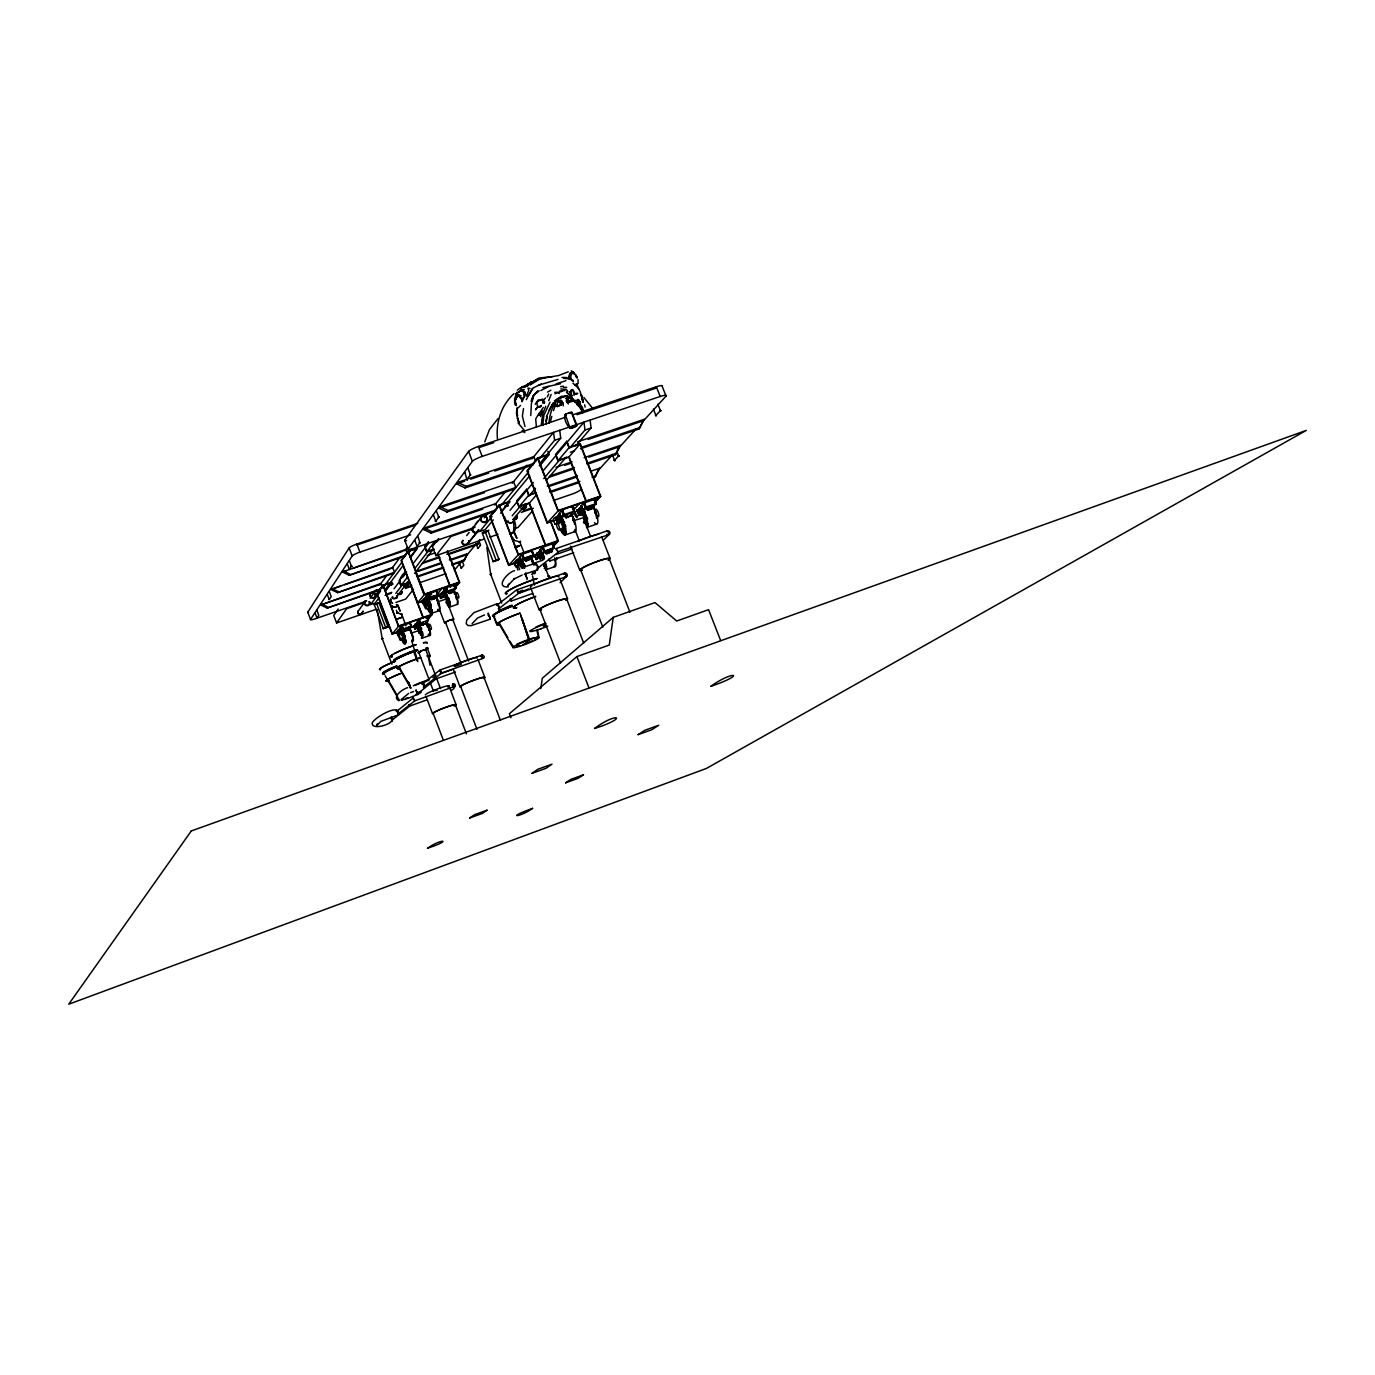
<?xml version="1.0" encoding="UTF-8"?>
<svg xmlns="http://www.w3.org/2000/svg" width="1375" height="1375" viewBox="0 0 1375 1375"><rect width="100%" height="100%" fill="white"/><g stroke="black" fill="none" stroke-linecap="round" stroke-linejoin="round"><path stroke-width="1.5" d="M520.798 398.819L520.145 396.447L517.223 395.639L514.714 401.947L516.433 405.436M542.764 425.528L543.881 415.233L549.983 402.205M542.077 425.047L542.111 420.217M400.795 634.545C401.723 631.933 404.577 641.97 402.084 638.619M516.828 408.942L517.464 416.041L516.828 408.942L516.502 413.789L519.131 423.173L517.309 417.845L518.633 421.73M509.437 533.758L514.061 531.798L513.562 519.991M513.322 519.716C516.691 522.363 516.897 534.772 509.747 533.603M362.966 611.308L361.917 613.697L359.236 614.591L357.775 613.405L358.222 610.775M396.756 604.673L397.203 606.341L393.525 607.114M452.203 685.334L453.183 683.719M521.692 399.798L521.864 401.637L521.709 397.702L522.706 398.475M468.652 540.908C469.339 546.098 459.628 545.548 463.014 540.478M363.172 611.273L360.663 614.556L357.964 613.336L358.359 610.878L365.148 601.545M377.317 723.783L376.716 725.742L380.738 721.411L398.492 714.811L398.08 712.009M438.35 605.172L437.938 602.628M568.339 403.975L567.016 401.036L568.872 397.684L572.636 400.641L567.05 402.445L566.431 400.95L567.789 398.767L566.586 399.73L568.064 398.166L565.795 398.612L568.872 397.684M468.909 540.856C469.614 546.477 459.13 545.806 462.842 540.358M517.034 392.253L515.677 394.35L521.95 389.95L524.648 391.841L524.459 396.98L523.497 391.634L521.125 390.62L518.358 392.202L521.125 390.62M444.606 597.163L446.394 598.795L446.273 601.975M456.311 598.933L455.898 596.372M398.114 713.556C399.472 703.209 374.67 717.389 372.212 722.941C371.181 731.586 398.406 722.855 391.239 717.028M514.577 520.592C514.216 523.136 507.117 524.15 507.873 521.056M517.052 407.773L517.292 415.233M514.92 399.541L516.209 404.817M522.07 401.466L524.03 397.375M453.131 683.994C457.48 682.705 454.042 690.491 450.914 690.302M453.441 685.386L454.317 686.744L453.32 683.719M545.789 424.428L547.216 416.488L545.6 421.3M568.511 377.3L569.989 373.089L572.877 371.817L577.328 377.644M424.273 686.538L441.581 673.062L483.106 658.384C486.613 657.25 481.095 652.936 482.041 656.545M482.694 658.041L481.955 655.17L439.931 670.02L422.262 684.097M530.767 415.542L531.438 403.322L533.191 398.286M576.864 384.244L578.067 383.677L578.067 379.603M570.762 393.989L571.777 395.863L570.333 391.308L573.031 390.397L574.08 395.364M720.637 640.509L708.572 609.675L676.723 621.019L654.981 602.577L613.233 617.358L609.28 645.03L576.898 656.58L509.386 713.711L510.916 717.698M566.998 401.448L568.683 398.131M540.753 688.686L542.283 678.288L613.233 617.358M557.322 406.725L561.602 404.663L555.723 406.381L558.542 401.156L560.983 400.194L559.522 401.07L562.22 401.259L558.542 401.156M548.934 423.397C549.742 412.002 554.933 395.88 566.981 396.412M396.43 604.467C401.534 605.773 391.342 609.555 392.562 605.688M523.514 408.581L522.363 416.109L525.009 426.542M569.989 377.042L571.381 372.694L574.991 374.12M496.822 603.866L473.98 612.614L466.795 620.056L466.159 623.648L468.067 625.539L471.264 625.642L490.377 619.111L488.194 613.078L488.469 615.45M424.583 686.366L422.417 683.753M607.011 531.283L607.681 530.75A2.08 1.977 45.2 0 1 609.864 533.431A2.08 1.977 45.2 0 1 606.65 534.325M570.814 395.038L570.109 391.944L571.777 395.863M544.328 403.442L544.655 402.05L541.75 400.039C534.961 398.544 536.078 410.661 541.406 405.35M574.303 392.941L573.873 391.067M570.161 377.884L571.261 373.398L570.041 373.794L573.392 373.398M542.73 403.133L542.712 400.727M553.506 410.661L555.569 404.525M550.395 421.781L551.788 416.35M429.103 679.645L418.756 652.403L419.564 651.767M424.497 649.859L425.425 650.048M426.748 647.728A18.425 2.114 -20.8 0 1 426.577 649.516L425.614 650.169M480.906 656.442L481.92 655.188M514.473 399.197L516.897 392.494M508.63 584.066L507.908 585.681L514.628 578.445L513.992 579.03L522.173 575.025M407.602 687.672C402.72 689.098 391.48 696.85 398.853 700.734M548.711 400.606L551.152 394.488M446.119 622.583L444.503 622.755L448.817 620.572M461.244 663.919L445.483 622.239M546.373 416.625L553.145 402.806M446.841 601.184L453.716 619.197L451.911 620.245M540.547 416.505L542.489 410.936L539.069 415.439L539.636 412.93L543.28 407.464M515.608 398.664L514.92 400.537L517.722 396.103M484.773 441.891L489.466 429.567L497.956 418.688M420.131 633.566L418.137 627.859L417.948 629.148M531.059 401.311L533.019 396.137L537.591 391.188L533.019 396.137M428.88 630.506L428.312 627.103M511.156 601.013L510.28 598.778M545.755 406.244L542.798 413.772L541.286 424.686M570.006 392.459L571.777 389.864M571.089 428.158C567.961 429.086 562.066 415.714 565.83 414.236M571.381 412.689L569.731 412.62M570.436 412.448L571.863 412.345L571.089 412.964M549.003 560.295L549.863 560.862L549.123 558.903M569.663 428.278L574.131 425.872M570.195 428.227L571.587 426.989M576.486 425.786L571.467 412.5M571.863 412.345L576.967 425.442L576.194 426.061M526.281 399.661L532.314 388.352M515.659 396.55L517.172 393.095M580.456 448.8L639.031 428.966L644.067 419.358L577.466 441.873M639.031 428.966L644.067 419.358M599.466 468.273L594.808 477.228L599.466 468.273L591.439 471.006M587.245 464.269L615.467 454.661L620.314 445.414L584.134 457.703M615.467 454.661L620.314 445.414M449.831 554.039L477.503 544.517L479.686 539.722M477.503 544.517L479.892 540.203M451.808 565.091L463.822 560.966L467.534 553.644L449.316 559.917M463.822 560.966L467.534 553.644M547.319 396.98L548.694 393.989M528.413 395.708L533.431 387.784L541.269 384.02M374.361 604.742L383.247 628.478L388.266 626.536L383.058 628.598L386.77 627.498L387.991 626.777L379.053 602.886L374.017 604.725L379.259 602.748L376.423 604.261M514.267 520.936C513.391 522.861 507.822 523.875 508.08 521.159M379.053 602.886L376.114 604.33M583.103 517.808L573.478 520.678M552.423 404.267L549.003 410.059M383.35 628.53L388.059 626.673M392.408 597.094C391.566 600.188 399.936 597.627 396.447 595.959M532.211 398.63L534.909 393.8M554.538 403.408L553.592 405.092L554.125 403.253M551.684 406.639L557.236 399.111L566.466 395.845L571.553 397.684L575.111 401.741M539.069 413.256L535.7 418.997L536.422 427.23M561.894 402.823L559.436 401.655L561.017 402.806L559.436 405.436L561.017 402.806L562.925 402.927L563.234 405.952M487.97 530.802L498.902 559.281L492.886 561.602L499.159 559.109L495.619 560.983L493.144 561.447L482.212 532.95C498.695 526.831 479.102 533.311 483.175 533.002M396.602 709.775L396.516 711.477M472.089 623.683L477.555 618.028L484.533 614.917M365.802 601.339L315.769 618.613A6.548 0.894 -20.5 0 1 310.509 619.472L307.777 612.184L349.13 547.92A7.236 1.117 -20.7 0 1 356.864 544.07L417.777 523.342M310.509 619.472L352.172 555.964A7.236 1.1 -20.7 0 1 359.906 552.131L410.678 534.806M379.947 589.875L327.198 608.059L320.702 604.983L380.944 583.464L382.731 588.156M330.877 589.462L392.631 567.463L394.47 572.275L337.562 592.642L330.877 589.462L340.725 586.094M404.886 556.17L349.233 575.248L342.375 571.983L405.814 549.416L407.069 552.716M536.938 407.688L535.528 409.836L537.797 406.553M535.219 404.353L538.106 399.97M493.144 561.447L498.902 559.281M414.116 701.078L455.022 686.245M327.198 608.059L380.772 588.844M349.233 575.248L405.711 555.053M483.141 658.35L481.508 658.023M390.655 599.087L390.62 601.769L392.545 603.264M338.181 609.005L333.747 615.45L336.583 622.978L376.114 609.297M336.583 622.978L346.655 608.695L364.856 602.405M390.775 599.208L390.723 601.7L392.511 603.092M521.314 560.725L523.514 558.353L533.723 554.916L532.159 550.825L522.105 554.263L519.595 556.72L521.314 560.725L531.334 557.098L533.397 562.444M565.005 576.812A1.959 1.873 45.2 0 0 567.205 575.059A1.959 1.873 45.2 0 0 565.073 573.031L564.472 573.856M517.584 592.745L518.564 593.33L565.933 576.795L565.709 574.698L564.592 573.134L516.656 589.858L496.822 605.327M474.667 527.45L414.098 548.178A7.889 1.169 -20.8 0 1 408.066 548.986L404.731 540.237L468.583 451.447A8.92 1.512 -21.1 0 1 478.363 446.497L565.348 417.295M710.858 686.297C733.562 669.969 747.605 673.784 710.961 686.331M563.131 515.144L564.523 514.473M370.116 598.28L376.32 589.806M380.033 584.719L386.22 576.245M391.858 568.528L399.85 557.597M404.8 550.808L407.275 547.422M557.494 551.942L608.592 534.772L608.403 532.503L607.166 530.87L556.222 548.522L556.17 549.759M408.066 548.986L472.381 461.33A8.938 1.495 -21.1 0 1 482.178 456.397L660.189 396.481A8.834 1.444 -21.7 0 1 666.05 396.103L662.234 386.409A8.817 1.478 -21.7 0 0 656.373 386.753L573.444 414.58M494.828 511.362L431.097 533.139L423.242 529.375L424.239 528.017L495.773 503.628L497.234 507.409M438.848 508.114L439.914 506.67L513.58 481.663L515.848 487.506L448.027 510.572L446.961 511.998L438.848 508.114L484.567 492.594M532.933 464.905L465.042 487.902L456.672 483.88L457.806 482.333L533.895 456.603L535.648 461.141M385.361 590.545L391.566 582.209L382.869 585.217L376.767 593.502L392.15 634.133L397.994 632.087M410.145 557.322L417.037 548.075L407.894 551.203L401.105 560.416L423.294 618.406M541.698 553.609L544.139 551.203L554.297 547.731M385.756 590.734L391.978 582.416L383.281 585.406L377.18 593.691L392.339 633.738L398.062 631.727M410.575 557.528L417.467 548.281L408.323 551.409L401.534 560.622L417.553 602.748L421.575 601.356M364.994 600.927A2.87 2.784 35.8 0 0 364.873 604.725A2.87 2.784 35.8 0 0 368.689 605.275A2.87 2.784 35.8 0 0 369.463 601.58L370.614 604.553L380.634 590.992M384.398 585.905L401.93 562.169M409.458 551.994L411.95 548.608M378.984 597.867L375.186 602.972L370.614 604.553M385.309 589.377L403.03 565.589M414.408 550.292L417.072 545.875L417.02 547.009M431.097 533.139L432.111 531.781L495.962 509.988M465.042 487.902L466.194 486.372L534.239 463.323M585.045 507.598L582.777 510.022L581.127 505.759L583.877 503.009L594.653 499.348L596.355 503.663L593.381 506.447L595.788 511.861M399.214 580.491C416.402 561.602 393.731 578.634 401.088 585.441L409.647 582.502M433.881 549.536L426.68 551.994L424.703 546.786L428.244 542.094M424.703 546.786L428.553 541.991M394.006 588.827L400.348 580.473M402.875 577.122L406.673 572.103M413.016 563.75L428.209 543.692M401.088 585.441L407.498 577.07M426.68 551.994L433.812 542.678L437.456 541.441M395.777 593.398L403.459 583.378M414.975 568.339L429.069 549.948M438.677 538.553L432.455 546.648L435.892 555.672L483.983 539.138M397.77 595.152L408.1 581.763M414.562 573.392L432.661 549.948M541.75 400.039L544.105 399.712L545.445 397.994M435.892 555.672L450.931 536.473L473.052 528.894M413.566 589.153L405.78 599.019L395.88 602.439M475.389 524.167L477.795 521.159M466.658 535.614L469.184 532.469M473.241 527.433L481.697 516.931M484.275 517.825L488.262 512.892M494.639 505.02L505.588 491.528M512.239 483.312L526.9 465.231M532.228 458.666L553.541 432.369L554.589 440.292L539.602 458.528M392.15 634.133L398.475 626.381L431.956 614.711L430.478 610.792M447.614 550.928L459.628 582.347L424.394 594.55L417.364 603.178L423.156 601.167M467.964 543.159L477.658 531.3M501.428 511.277L509.489 501.548L499.039 505.106L489.809 516.416L508.63 565.4L516.553 562.667M539.258 465.575L548.608 454.283L537.488 458.03L526.986 470.886L547.13 523.016L555.139 520.248M468.136 543.297L477.83 531.438M500.569 513.133L509.988 501.789L499.537 505.347L490.291 516.656L508.853 564.919L514.68 562.908M547.869 451.309L549.123 454.541L538.02 458.287L527.519 471.144L547.37 522.5L553.266 520.472M396.584 631.967L398.372 630.163L399.609 633.462L397.856 635.216L400.469 640.441L399.523 636.023L396.67 631.984L397.856 635.216M423.5 599.087L422.056 600.858C422.795 606.083 426.284 602.508 426.491 608.592C425.408 611.652 420.183 593.622 423.706 604.295M410.283 622.858L401.5 625.952L400.177 627.567L401.517 630.884L413.342 626.398M441.667 594.395L427.608 599.431L426.061 595.959L427.522 594.172L436.769 590.941M398.441 630.386L400.572 627.481L401.706 630.833M424.102 599.087L426.542 596.114L431.561 594.378M491.975 516.605L479.72 531.541L485.186 529.667L493.281 519.87M501.497 504.986L528.722 471.814M401.431 630.884L403.752 628.856M423.414 604.261C428.072 603.127 420.887 594.327 424.927 602.508M427.402 599.466C429.361 594.327 442.372 597.747 436.666 590.941M508.114 501.909L529.702 475.767M540.495 462.705L560.725 438.213L559.711 430.306M539.773 465.833L549.123 454.541M461.605 561.533L454.884 569.628A6.462 0.877 -20.9 0 1 454.386 570.041M465.627 556.669L475.028 545.342M398.63 713.47L414.838 700.769L413.273 697.881L413.428 699.153M435.978 595.702L442.028 588.448M415.491 625.986L409.664 628.031L411.589 632.277M410.248 627.808L411.572 626.227L410.094 622.892M438.109 594.516L436.202 596.458L438.075 600.944M536.542 494.742L529.152 503.37L518.925 506.859L516.622 500.895L526.625 489.242L528.825 494.948L535.752 492.577M594.43 502.202L600.222 496.117L579.975 444.091L568.786 457.153L557.923 460.831L555.466 454.489L566.809 441.255L569.164 447.322L580.216 443.592L600.737 496.358L594.963 502.459M510.039 510.28L533.311 482.522M542.902 471.109L583.98 422.125L584.959 430.031L569.852 447.837M413.669 626.055L415.594 629.148L413.583 626.038L419.358 622.841M426.095 618.527C431.114 614.264 418.567 618.595 417.312 621.586L418.842 624.869M441.839 598.005L439.948 594.636L441.444 592.866M445.637 593.175L444.091 589.72L445.603 587.916L454.833 584.684M417.777 621.741L415.508 624.439L419.444 623.064M442.045 592.866L444.572 589.875M414.872 629.269L416.677 627.516L415.233 624.284M418.567 624.903L420.939 622.858M445.414 593.209L447.992 590.941M427.333 616.894C433.005 622.342 416.35 629.097 417.691 621.5M441.65 592.763L443.283 596.114L441.409 598.125L440.103 594.653M449.316 591.766L445.758 593.141L444.159 589.72M518.925 506.859L528.619 495.43L535.545 493.058M557.923 460.831L568.941 447.837L579.975 444.091M512.17 515.814L520.403 506.103M528.653 496.392L535.511 488.314M543.761 478.603L560.244 459.164M453.32 586.506L454.867 584.702M428.863 617.667L431.544 614.505L430.083 610.655M455.452 586.523L459.181 582.141L447.356 551.169M513.494 518.805L525.955 504.213M546.752 479.875L566.139 457.17M575.833 445.809L591.078 427.969L590.116 420.062M426.559 621.019L431.956 614.711M454.627 588.191L459.628 582.347M427.023 621.878L428.691 626.295M454.712 584.684C459.13 589.377 450.003 590.133 456.088 594.688A8.525 1.959 70.8 0 1 457.136 604.433M532.709 510.623L518.048 527.433L514.044 528.808M517.327 390.173L520.231 387.956L520.85 389.348L524.288 389.658M413.273 697.881L396.481 711.58M498.317 608.317L499.366 608.077L498.455 606.186M536.8 568.081A2.097 0.911 52.1 0 0 537.711 568.236L537.883 568.064A2.097 0.911 52.1 0 0 537.247 566.087L536.903 565.675A2.097 0.911 52.1 0 0 535.459 564.798M508.63 565.4L518.203 554.881L558.388 540.977L550.722 521.142M547.13 523.016L558.009 511.036L600.737 496.358M565.692 515.78L561.052 517.55L559.281 513.253C563.372 506.877 580.8 502.803 571.759 513.683M597.455 471.264L611.738 455.606M617.461 449.333L636.041 428.983M641.747 422.727L666.05 396.103M516.811 560.536L520.145 556.892M556.067 517.602L559.848 513.459M516.33 566.552C521.177 568.081 513.047 552.475 518.255 564.266M554.778 524.202C559.934 523.514 555.947 512.652 553.077 520.042L555.087 524.27M561.052 517.55L563.2 515.075L561.722 510.658M513.992 393.611C501.291 405.075 495.722 422.383 497.492 439.192M573.753 509.781L579.425 503.68M531.334 557.098L533.689 554.95L532.039 550.842M534.6 555.655L536.938 559.402L534.531 555.62L537.161 553.197L538.467 557.408M581.677 508.475L577.053 510.108L575.334 512.531M552.63 543.709L554.314 547.766L552.217 549.966L541.767 553.627L540.152 549.605L542.214 547.388L552.733 543.709M537.247 553.455L540.684 549.777M581.677 505.966L577.775 510.125L581.78 508.75M401.311 699.445L408.667 693.395M538.691 557.167L536.113 559.522M577.672 509.85C582.553 512.514 574.423 522.345 575.077 512.6M579.047 514.37L577.448 509.936M583.241 509.936L581.161 505.777L583.017 510.005L593.57 506.189M554.417 400.916L561.447 396.292L567.652 396.258M553.541 545.325L557.889 540.736L550.344 521.194M552.578 547.095L558.388 540.977M518.134 407.928L520.575 405.436M560.106 582.777L566.792 576.194M603.436 540.1L609.503 534.119M555.723 406.381L557.202 404.938M464.905 472.828L464.492 473.034M433.022 515.298L433.177 515.316M418.017 536.628L419.856 542.661L417.037 546.442L414.958 540.581M565.331 414.562L570.058 428.123M520.18 396.619L521.142 395.759M508.063 505.725L505.003 506.103M520.609 398.183L518.805 395.759L519.767 394.934M392.666 596.63C389.623 600.205 400.555 598.28 396.756 595.873M523.841 387.372L538.811 378.056L552.131 376.698M536.8 392.752L539.206 390.758M419.341 630.523L418.395 631.159M445.483 622.239L447.872 620.967M415.834 694.564A11.189 1.134 -20.7 0 0 417.897 693.584L435.944 678.906L455.52 671.98M391.136 717.905L392.511 719.778L409.767 706.028L427.35 699.772M532.555 808.397C520.231 817.352 504.109 818.589 532.606 808.345M432.884 677.72L436.03 675.245M499.159 608.489L518.564 593.33L517.945 590.837L516.519 590.597M537.711 568.236L558.25 552.234L556.222 548.522M541.337 628.633L540.891 628.77A14.369 1.547 -21 0 1 530.148 630.919A14.369 1.547 -21 0 1 545.841 623.648M583.533 503.198L585.131 507.53L586.438 506.928M521.606 554.52L523.153 558.559M507.977 505.88L505.227 506.052M547.508 392.098L550.877 390.191M520.85 387.887L538.055 379.294M576.538 425.958L575.042 426.731M540.856 390.534L549.364 386.152L560.639 383.728M525.284 386.891L528.997 384.656M516.433 560.381L514.147 562.684L515.694 566.672M411.056 633.256L419.392 630.334M414.923 624.439L416.677 627.516M532.452 563.784L542.455 560.312M565.366 517.636L572.12 515.316L566.38 517.773L564.472 515.35L571.227 513.03L573.977 519.389M586.352 507.822L593.089 505.519L593.966 507.788L588.225 510.245L586.352 507.822L588.225 510.245M590.7 506.825L593.089 505.519M587.245 510.108L593.966 507.788M430.083 597.798L434.689 595.839L436.373 597.747L431.75 599.706L430.083 597.798L431.045 597.833M435.652 595.873L433.83 596.87L434.534 598.744M430.805 599.672L436.373 597.747M448.13 591.542L453.681 589.617L454.403 591.473L449.78 593.45L448.13 591.542L449.78 593.45M451.842 590.631L453.681 589.617M448.852 593.416L454.403 591.473M524.408 558.748L530.75 556.548L531.575 558.697L526.23 560.983L524.408 558.748L526.23 560.983M528.584 557.734L530.75 556.548M525.233 560.897L531.575 558.697M565.538 414.287L566.483 413.875M544.981 551.633L550.344 549.347L552.131 551.581L546.786 553.85L544.981 551.633L545.961 551.719M403.958 629.355L405.659 628.427L406.347 630.214L404.628 631.142L403.958 629.355L404.886 629.372M549.123 550.619L551.306 549.433M408.203 630.214L409.922 629.286L409.252 627.516L407.533 628.444L408.203 630.214L404.628 631.142M545.806 553.764L552.131 551.581M423.655 599.002L424.823 602.577M423.5 624.216L422.83 622.445L421.111 623.373L421.781 625.144L427.058 623.305L425.477 621.517L426.147 623.305M427.058 623.305L421.781 625.144M575.987 426.319L573.444 427.505M461.983 560.398L463.839 565.228L461.33 568.219L459.37 563.406M564.558 573.152L564.145 573.358A1.959 1.873 45.2 0 0 563.544 574.097M541.217 406.227L538.983 407.103L540.856 406.158M437.955 601.838L445.827 599.105M607.131 530.87L606.702 531.094A2.08 1.977 45.2 0 0 606.323 531.438M556.067 383.848L565.95 380.686M451.722 620.52L452.616 620.073M572.275 401.466L567.05 402.445M514.542 570.659C507.066 572.516 494.777 587.847 508.286 586.919M376.887 609.812L377.506 609.984M566.277 413.892L569.027 412.758M468.016 468.342L470.353 474.822L466.933 479.411L464.922 472.742M391.308 584.925L392.889 583.997L389.744 584.702M657.817 404.181L660.447 410.609L655.909 415.508L653.417 409.08M555.5 517.498L556.944 521.847M514.594 547.13L519.784 545.514L515.264 547.748M347.445 564.197L349.284 569.456L351.45 566.191L349.405 560.828M521.967 554.314L523.514 558.353M315.236 613.216L316.938 618.097L318.794 615.312L316.938 610.397M399.489 633.514L398.183 630.231M391.067 584.994L392.648 583.997L389.933 584.65M514.92 547.027L519.509 545.652L515.212 547.714M558.044 379.414L538.897 385.086M538.983 407.103L540.323 406.502M419.736 651.527L421.936 650.719M421.042 651.08L417.88 652.73L420.011 652.248M532.52 574.166L531.575 574.286M486.32 531.884L483.897 532.795M433.52 515.195L435.806 521.228L438.848 517.155L436.408 511.139M559.883 390.947L565.022 390.517M485.839 532.056L483.656 532.83M512.548 537.247L513.683 540.306L519.784 541.802L523.428 551.255M396.327 610.277L397.272 612.803L401.672 614.436L406.003 625.866M417.828 661.581L411.795 641.128M555.723 517.395L557.219 521.709M410.592 692.605L413.617 691.487M538.209 400.744L543.245 399.833M540.891 628.77L544.38 627.481A14.369 1.547 -21 0 0 547.8 626.089M421.867 650.633L423.002 650.203M448.748 620.486L449.952 620.039M525.989 642.572L528.12 641.781M571.605 428.123L573.427 427.436M568.116 402.308L566.431 400.95L572.636 400.641M427.969 620.4L427.058 616.962M570.866 390.277L572.928 389.555M437.353 594.636L436.27 591.044L437.92 594.464M573.547 511.362L574.441 511.156M595.427 503.852L596.32 503.628M454.833 666.566L460.866 664.434M440.223 673.819L452.1 669.608M530.303 384.897L538.914 379.5L545.359 377.541M532.589 593.536L511.139 601.047L510.4 600.359M403.528 640.888L405.075 640.337M420.63 634.906L422.159 634.356M422.331 638.086L430.22 635.319M543.881 565.881L545.72 565.245M429.55 610.07L431.166 609.503A4.744 1.048 70.8 0 1 430.908 609.589M447.528 603.814L449.144 603.247M555.414 566.448L545.325 569.955A9.797 2.544 70.9 0 0 545.927 563.475M431.355 613.422L439.673 610.534M449.333 607.166L457.617 604.278M431.544 614.505L398.647 625.969L383.281 585.406M420.733 622.927L428.175 620.331L426.955 616.997M406.347 630.214L409.922 629.286M400.366 632.534L401.913 632.002M417.467 626.57L418.997 626.038A4.486 0.963 70.7 0 1 419.977 626.656M564.747 535.116L574.819 531.644M596.544 524.133L586.506 527.587A10.45 2.887 71.1 0 0 586.867 518.839A10.45 2.887 71.1 0 0 581.041 507.977A10.45 2.887 71.1 0 0 579.683 514.903M557.889 540.736L518.409 554.383L499.537 505.347M525.13 558.628L529.684 557.047M545.703 551.495L550.241 549.931M518.341 561.361L514.181 562.719L515.934 566.672M459.181 582.141L424.583 594.138L408.323 551.409M532.383 557.167L536.336 555.809M519.509 562.942L521.348 562.289M539.997 555.827L541.836 555.191M431.475 594.138L426.284 595.942L427.797 599.38M441.959 592.642L445.259 591.491M555.809 554.538L571.914 548.969M436.683 596.475L440.55 595.134M426.198 601.287L427.831 600.72M444.177 595.048L445.792 594.481M549.811 560.983L573.667 552.698M423.002 562.461L438.848 557.012M446.755 554.297L478.431 543.417M595.684 503.748L586.18 507.031L584.478 502.769L585.819 507.169M337.562 592.642L393.68 573.341M422.177 563.544L439.966 557.425M587.108 507.719L591.938 506.052M571.158 514.748L575.163 513.373M559.058 520.025L561.017 519.338M580.834 512.531L582.794 511.861M416.9 571.072L441.203 562.702M320.702 604.983L380.205 584.478M418.12 571.416L440.361 563.767M450.484 560.278L466.658 554.709M416.591 576.486L442.647 567.497M452.667 564.042L464.698 559.9M417.794 576.83L443.798 567.858M563.217 530.75L565.177 530.062M586.936 522.552L584.994 523.222A5.792 1.598 71.1 0 0 583.258 514.645A5.792 1.598 71.1 0 0 580.577 515.006M385.808 594.43L391.806 592.35M405.814 587.52L411.812 585.441M419.822 582.673L445.844 573.702M385.086 595.409L391.153 593.312M405.316 588.431L411.383 586.334M562.323 391.205L554.898 393.783M342.375 571.983L346.414 570.608M352.464 568.528L402.961 551.238M523.136 510.847L531.214 508.08M553.42 500.483L571.587 494.261A7.786 1.134 -21.3 0 0 580.302 490.05M434.002 542.266L437.645 541.011M521.297 512.377L533.362 508.252M434.07 549.106L426.869 551.581L425.012 546.683M600.222 496.117L558.25 510.52L538.02 458.287M427.195 555.586L435.222 552.836M344.644 584.736L389.881 569.216M489.998 537.075L498.008 534.325M550.223 475.819L574.458 467.569M586.575 463.444L616.877 453.131M446.961 511.998L514.628 488.984M548.934 477.314L573.134 469.081M356.709 545.084L414.941 525.267M526.625 489.242L528.619 495.43M547.25 486.08L577.38 475.802M423.242 529.375L482.745 509.077M550.034 486.131L576.091 477.245M516.622 500.895L519.131 506.378L529.375 502.889L545.205 543.881M549.57 491.683L579.923 481.302M592.075 477.159L596.114 475.784M550.361 492.405L578.634 482.745M456.672 483.88L464.664 481.181M470.662 479.153L488.641 473.069M494.639 471.041L532.606 458.202M588.173 439.416L642.555 421.008M581.848 447.202L640.527 427.333M570.367 452.22L574.406 450.863M567.205 457.256L558.147 460.333L556.6 456.345M555.998 467.259L572.086 461.794M564.747 465.352L570.762 463.306M588.809 457.188L618.905 446.961M543.348 626.227L545.462 625.505M554.589 440.292L560.725 438.213M584.959 430.031L591.078 427.969M566.809 441.255L568.941 447.837M429.911 597.214L428.312 593.794M479.514 447.442L493.745 442.664M577.053 414.7L656.287 388.077M524.339 574.252L537.419 569.903M422.864 650.375L424.102 649.842M542.541 378.297L558.559 375.53L568.253 371.8M522.38 567.566L535.511 563.217M449.78 620.228L451.103 619.661M574.045 425.975L575.025 425.597M572.584 427.745L570.212 428.398M568.941 412.861L569.92 412.483M541.991 553.558L540.272 549.605L542.145 553.506M519.836 556.686L521.589 560.639M561.241 517.498L559.402 513.27L561.395 517.447M423.723 650.083L426.611 649.378M420.406 652.266L418.756 652.403M450.691 619.919L452.1 619.369M514.508 562.667L516.038 566.638M531.73 550.911L533.397 554.898M490.256 619.128L489.534 618.045M396.808 631.95L398.252 635.198M521.692 386.822L527.914 385.739M574.836 425.734L575.816 425.391M542.798 387.647L548.659 386.238M451.498 619.695L453.716 619.197M454.352 686.709L453.131 686.641M574.527 393.938L577.792 393.456L574.406 393.422M413.738 626.038L415.147 629.286M560.605 386.684L563.286 386.186M534.669 555.655L536.405 559.573M396.567 710.995L397.822 711.683M575.541 425.562L576.967 425.442M566.002 415.061L564.558 415.164M565.727 415.233L564.73 415.302M560.828 388.97L566.242 389.383L567.927 391.497M563.355 387.338L566.689 387.338M433.28 690.577L437.181 690.388M558.663 401.517L562.925 402.927M392.425 721.05L391.153 718.248L392.562 719.812M554.744 392.339L558.095 392.27L559.23 393.508M561.997 377.506L566.105 377.472L573.323 380.566M409.252 627.516L408.306 627.516L408.994 629.286M563.681 378.383L568.837 378.795M539.997 558.027L539.017 557.941A9.797 2.544 70.9 0 1 539.602 551.409A9.797 2.544 70.9 0 1 544.431 558.628L542.369 553.266M564.472 515.35L566.38 517.773M530.028 388.472L527.914 388.094L528.791 390.397L526.419 396.137L524.648 391.841M497.045 605.275L498.025 605.773M571.209 370.803L574.406 372.814M522.93 391.548L524.03 391.789M542.128 399.077L544.105 399.712M574.716 385.017L577.139 386.925M567.652 401.431L569.284 402.016L566.431 400.95M575.128 393.817L576.056 394.178M331.564 588.414L338.25 591.594M321.355 603.986L327.869 607.08M343.097 570.883L349.972 574.148M439.914 506.67L448.027 510.572M424.239 528.017L432.111 531.781M457.806 482.333L466.194 486.372M577.792 399.403L578.978 400.005M514.422 402.239L516.192 405.625M513.356 530.853L516.673 538.312M428.588 608.575L426.92 602.628L426.697 604.003M426.903 624.8L428.02 626.381M571.347 397.942L583.997 410.798M513.734 530.784L516.966 538.175M572.791 399.902L579.459 405.883M572.928 383.333L575.523 385.275M490.188 617.478L488.245 615.123M522.139 430.53L524.786 432.592M566.93 392.872L571.759 396.756M575.352 401.723L571.777 397.788M571.484 394.195L570.178 392.373M570.677 396.309L566.638 391.806M580.302 401.878L577.173 400.159L580.095 403.717M517.98 422.864L524.648 430.77M517.825 394.333L520.145 396.447M527.261 578.256L526.041 576.073A9.814 2.475 70.9 0 0 525.8 572.825M575.919 400.142L578.359 402.462M577.087 404.663L580.731 408.203L580.302 407.086L582.725 412.758M570.917 379.242L573.375 381.717M577.655 400.881L582.45 407.481L583.344 411.589M415.938 690.938L417.845 693.413M572.206 399.455L574.32 401.672M440.756 672.495C443.678 674.3 438.453 667.116 440.292 671.773M583.825 397.478L593.261 409.08M454.369 593.33L455.314 594.842M435.548 678.562L435.153 676.964M578.428 400.245L579.941 402.102M577.328 403.58L581.642 409.372M457.892 597.575C460.608 600.291 457.05 589.737 456.431 593.312M527.106 579.683L525.405 573.77L525.37 575.18M430.512 628.942C433.022 631.555 429.67 621.586 429.12 624.903M408.994 705.083L409.767 706.028L409.166 704.481M575.953 376.423L576.984 378.056M436.7 599.913L437.662 601.82M575.747 384.261L579.236 389.916L576.52 383.848M419.461 633.136L418.567 631.314M410.317 631.228L411.228 633.067M499.245 622.978L507.839 637.639M509.988 641.3L513.202 646.783M498.541 622.995L512.944 647.556M416.023 689.648L417.777 694.719L417.106 693.739M398.716 666.359L410.025 685.816M398.32 666.703L410.816 688.239M387.784 679.302L396.395 694.134M385.12 675.744L399.386 700.339M579.253 406.055L581.161 409.458M524.15 393.233L523.497 391.634L524.288 394.608M583.361 401.569L580.989 394.969M576.005 374.894L576.933 377.214M656.373 386.753L660.189 396.481M616.859 451.43L618.613 455.95L614.591 460.316L612.253 454.334M594.327 499.383L596.2 503.628M594.069 499.469L595.873 503.697M592.092 505.364L592.986 507.65M601.545 536.525L610.087 558.491M609.245 558.938L629.973 612.305M588.723 506.516L589.617 508.802M569.009 456.637L586.077 500.569M568.786 457.153L586.369 502.391M584.014 502.958L585.527 507.289M583.739 503.078L585.286 507.409M583.498 509.644L585.716 515.333M583.98 519.406L590.545 536.336M577.294 509.988L578.755 514.319M577.053 510.108L578.669 514.37M575.884 513.923L576.984 516.742M572.567 506.877L576.83 517.688M572.327 506.945L574.114 511.191M572.189 506.98L573.839 511.259L564.266 514.559L562.547 510.28L564.059 514.645M570.212 512.892L571.106 515.178M574.888 529.409L579.253 540.702M566.844 514.044L567.72 516.33M562.237 510.417L563.75 514.766M561.945 510.538L563.492 514.886M561.653 517.155L563.87 522.861M537.488 458.03L558.009 511.036M580.577 569.731L602.8 627.103M570.47 546.202L579.734 570.161M552.423 543.761L554.091 547.748M552.183 543.83L553.867 547.8M550.344 549.347L551.169 551.478M559.591 578.188L567.566 598.83M566.775 599.225L583.67 642.984M529.152 503.37L545.411 545.445M547.181 550.43L548.006 552.578M544.706 550.962L543.005 547.009L544.277 551.152M542.592 547.181L544.019 551.255M542.369 547.302L543.761 551.409M543.933 564.145L549.106 577.552M536.938 553.266L538.33 557.305M576.898 656.58L588.947 687.809M536.731 553.352L538.089 557.442M531.592 550.945L533.139 554.967M529.753 556.462L530.578 558.611M526.573 557.562L527.398 559.711M522.534 554.091L524.081 558.113M522.38 554.142L523.789 558.233M521.847 554.383L523.308 558.456M478.363 446.497L482.178 456.397M521.812 560.381L523.875 565.744A9.814 2.475 70.9 0 0 518.478 558.731A9.814 2.475 70.9 0 0 518.581 565.022M504.556 516.811L506.67 522.294M539.877 609.366L560.57 663.128M499.039 505.106L518.203 554.881M530.441 587.245L539.103 609.761M520.128 564.558L521.452 567.978M516.295 560.433L517.653 564.523M468.583 451.447L472.381 461.33M485.083 531.403L496.031 559.917M479.17 541.509L480.597 545.256L477.933 548.419L476.025 543.469M501.72 603.109L490.703 574.355L486.87 547.525M493.814 615.88L497.097 624.473M493.453 616L496.753 624.594M455.967 588.208L454.437 584.753L455.658 588.294L447.769 591.027L446.394 587.537M452.753 589.583L453.458 591.439M438.075 554.314L450.656 587.228M437.972 554.916L450.175 586.902M478.036 659.605L484.791 677.325M484.12 677.652L500.483 720.483M449.969 590.545L450.673 592.402M446.273 587.589L447.477 591.13M446.016 587.692L447.15 591.284M445.723 587.83L446.944 591.422M445.981 592.917L447.769 597.575M452.788 619.558L468.617 661.066M438.384 592.814L440.584 598.606M434.689 595.839L435.411 597.712M439.931 610.741L444.503 622.755M431.905 596.802L432.627 598.675M428.192 593.845L429.395 597.403M427.952 593.948L429.172 597.506M427.728 594.052L428.863 597.678M427.969 599.173L429.739 603.831A8.542 1.873 70.8 0 1 431.509 613.13A8.542 1.873 70.8 0 1 427.78 609.159M460.659 686.52L476.987 729.386M453.252 669.109L460.006 686.83M407.894 551.203L424.394 594.55M416.161 574.08L423.483 593.33M423.019 616.808L409.819 582.106L401.277 585.045L399.506 580.388M448.938 685.884L456.053 704.584M455.417 704.877L466.4 733.786M422.022 623.391L422.709 625.161M419.306 619.661L420.698 622.944M419.186 619.712L420.234 623.133M418.877 619.85L419.994 623.27L418.67 619.97M419.117 624.645L420.784 629.062M427.419 648.467L430.203 655.806M425.752 649.705L435.359 675.022M436.837 678.906L440.533 688.634M415.181 624.302L416.212 627.722M409.905 622.944L411.262 626.244M409.784 622.978L411.056 626.295L403.545 628.925L402.119 625.642M430.581 683.547L433.538 691.333M398.011 605.361L400.125 610.93M397.736 605.344L399.902 611.05M414.253 653.228L417.055 660.602M401.998 625.694L403.047 629.131M401.689 625.848L402.806 629.252L401.5 625.952M401.964 630.627L403.648 635.044M433.159 713.298L443.386 740.3M426.147 696.781L432.523 713.608M382.869 585.217L398.475 626.381M397.977 630.317L399.128 633.686M356.864 544.07L359.906 552.131M376.561 603.453L385.567 627.258M349.13 547.92L352.172 555.964M391.909 664.28L382.216 638.636L377.197 609.898M329.295 591.594L331.203 596.647L329.227 599.603L327.336 594.584M408.547 682.155L410.678 688.084L408.616 682.498M579.82 390.827L581.883 396.963M408.427 682.206L410.42 688.17M572.103 400.898L571.381 398.011M582.88 401.053L581.556 395.691L582.88 402.497L582.003 396.241M515.367 405.178L514.611 400.073M584.633 404.834L585.114 407.103M537.402 629.63L539.034 637.587M537.041 630.97L537.9 635.13M428.398 657.181L430.048 665.345M532.537 575.85L534.325 585.183M561.017 402.806L561.258 404.439M543.812 401.259L544.036 402.909M570.694 378.452L570.47 376.578L570.659 379.259M308.533 612.528A6.548 0.911 -20.5 0 1 307.777 612.184M391.806 656.958A19.748 2.286 -20.8 0 1 395.88 652.764A19.748 2.286 -20.8 0 1 416.109 644.703M423.672 642.675A19.748 2.286 -20.8 0 1 427.161 643.191M394.797 661.358A18.425 2.114 -20.8 0 1 398.612 657.473A18.425 2.114 -20.8 0 1 417.484 649.963M392.27 656.769A19.198 2.234 -20.8 0 1 392.288 654.947M394.642 653.52A19.198 2.234 -20.8 0 1 415.903 644.841M423.259 642.864A19.198 2.234 -20.8 0 1 426.714 642.727M425.597 648.227A17.102 1.959 -20.8 0 1 425.442 649.877M394.866 660.739A17.102 1.959 -20.8 0 1 394.866 660.206M398.062 658.006A17.102 1.959 -20.8 0 1 417.003 650.289M393.834 660.584A18.012 2.062 -20.8 0 1 400.348 656.116A18.012 2.062 -20.8 0 1 417.141 649.567M427.281 647.556A18.012 2.062 -20.8 0 1 427.23 648.141M413.239 685.816A11.447 1.186 -20.8 0 1 428.33 679.955M415.164 685.386A11.911 1.238 -20.8 0 1 428.777 680.316M408.616 652.764A16.655 1.908 -20.8 0 1 411.348 651.733M426.473 648.261A17.772 2.028 -20.8 0 1 425.923 650.134M395.278 661.427A17.772 2.028 -20.8 0 1 399.523 657.473A17.772 2.028 -20.8 0 1 417.828 650.272M395.553 661.306A17.462 1.994 -20.8 0 1 399.73 657.439A17.462 1.994 -20.8 0 1 417.708 650.341M426.198 648.381A17.462 1.994 -20.8 0 1 426.938 649.206M427.264 655.875A17.772 1.977 -20.8 0 1 428.708 657.439M400.091 668.473A17.772 1.977 -20.8 0 1 400.812 665.62A17.772 1.977 -20.8 0 1 420.63 657.645M427.023 655.978A17.462 1.942 -20.8 0 1 428.433 657.525M400.331 668.353A17.462 1.942 -20.8 0 1 401.053 665.552A17.462 1.942 -20.8 0 1 420.509 657.714M380.514 669.831A19.284 2.183 -20.7 0 1 394.797 661.427A18.752 2.131 -20.7 0 0 380.325 668.697M384.605 673.647A16.706 1.873 -20.7 0 1 384.02 672.839M385.327 671.859A16.706 1.873 -20.7 0 1 396.997 666.411M383.47 674.128A17.995 2.011 -20.7 0 1 396.808 666.325M383.642 673.492A17.6 1.959 -20.7 0 1 396.688 665.861M387.716 670.02A16.277 1.822 -20.7 0 1 390.706 668.559M417.467 692.536A11.636 1.186 -20.7 0 1 417.398 694.461A11.636 1.186 -20.7 0 1 401.208 700.27M420.011 691.608A11.189 1.134 -20.7 0 1 419.427 692.759M407.997 697.675A11.189 1.134 -20.7 0 1 405.419 698.534M403.167 699.205A11.189 1.134 -20.7 0 1 401.363 699.652M384.312 674.163A17.359 1.942 -20.7 0 1 396.516 666.841A17.05 1.908 -20.7 0 0 384.57 674.059M389.022 681.038A17.359 1.891 -20.7 0 1 387.406 679.628A17.359 1.891 -20.7 0 1 400.641 673.509A17.05 1.856 -20.7 0 0 387.664 679.542A17.05 1.856 -20.7 0 0 389.245 680.934M443.575 596.784A8.542 1.925 70.8 0 1 444.211 591.405A8.542 1.925 70.8 0 1 448.714 600.428A8.542 1.925 70.8 0 1 448.869 607.355M447.253 605.017A7.27 1.65 70.8 0 0 448.92 602.508A7.27 1.65 70.8 0 0 444.916 592.917A7.27 1.65 70.8 0 0 443.97 597.145A4.727 1.066 70.8 0 1 445.397 595.891A4.727 1.066 70.8 0 1 447.683 602.491A4.727 1.066 70.8 0 1 445.998 602.422M449.814 600.978A7.27 1.65 70.8 0 1 450.037 605.602A7.27 1.65 70.8 0 1 447.683 603.453M445.122 596.75A7.27 1.65 70.8 0 1 445.861 592.316M453.509 589.6A8.525 1.959 70.8 0 1 456.088 594.688M454.403 591.766A7.27 1.667 70.8 0 1 456.981 598.503M457.308 600.119A7.27 1.667 70.8 0 1 457.188 603.109M449.78 602.095A6.256 1.409 70.8 0 1 447.648 602.817M445.156 595.65A6.256 1.409 70.8 0 1 446.084 593.227M448.525 597.627A6.256 1.409 70.8 0 1 449.058 599.173M449.213 601.305A4.727 1.066 70.8 0 1 448.525 603.127M445.723 596.423A4.727 1.066 70.8 0 1 446.05 594.378M446.411 594.602A4.727 1.066 70.8 0 1 447.322 595.856M448.267 597.936A4.727 1.066 70.8 0 1 449.006 600.256M454.472 592.453A4.727 1.083 70.8 0 1 455.417 594.189M455.881 595.289A4.727 1.083 70.8 0 1 456.827 598.658M425.631 603.006A8.542 1.873 70.8 0 1 425.786 597.455A8.542 1.873 70.8 0 1 429.739 603.848M438.075 609.761A7.27 1.616 70.8 0 1 437.662 609.898M426.525 605.137A7.288 1.598 70.8 0 1 426.92 599.173A7.288 1.598 70.8 0 1 431.131 610.225A7.288 1.598 70.8 0 1 427.848 608.627M432.317 610.242A7.27 1.598 70.8 0 1 429.739 609.692M426.852 601.356A7.27 1.598 70.8 0 1 426.714 598.967M427.866 598.555A7.27 1.598 70.8 0 1 429.98 601.992M430.684 603.694A7.27 1.598 70.8 0 1 431.303 605.481M435.514 595.788A8.542 1.908 70.8 0 1 439.794 607.011A8.542 1.908 70.8 0 1 437.783 609.366M435.703 596.836A7.27 1.616 70.8 0 1 438.762 603.883A7.27 1.616 70.8 0 1 439.227 609.366M431.922 609.52A6.256 1.375 70.8 0 1 430.323 610.07M426.37 604.278A4.744 1.048 70.8 0 1 427.092 601.717A6.256 1.375 70.8 0 1 427.625 599.191A6.256 1.375 70.8 0 1 429.911 602.422M430.512 603.883A6.256 1.375 70.8 0 1 431.062 605.43M427.659 601.769A4.744 1.048 70.8 0 1 429.808 603.075M430.272 604.192A4.744 1.048 70.8 0 1 430.994 606.513M427.092 601.717A4.744 1.048 70.8 0 1 429.653 608.455A4.744 1.048 70.8 0 1 428.037 608.678M436.494 598.692A4.744 1.048 70.8 0 1 438.969 605.808M416.934 628.1A8.095 1.736 70.7 0 1 417.656 623.305A8.095 1.736 70.7 0 1 422.039 633.016A8.095 1.736 70.7 0 1 421.3 637.828M426.731 625.298A6.892 1.495 70.7 0 1 427.402 626.914M428.708 634.614A6.892 1.495 70.7 0 1 428.33 634.717M417.33 628.513A6.892 1.478 70.7 0 1 417.588 624.13A6.892 1.478 70.7 0 1 421.008 630.438A6.892 1.478 70.7 0 1 421.919 636.986M418.894 629.802A6.892 1.478 70.7 0 1 418.516 623.683M419.65 624.766A6.892 1.478 70.7 0 1 420.337 625.883M421.025 627.292A6.892 1.478 70.7 0 1 421.695 628.908M426.267 621.397A8.095 1.753 70.7 0 1 430.323 632.036A8.095 1.753 70.7 0 1 428.45 634.184M427.127 623.511A6.892 1.495 70.7 0 1 429.567 629.905A6.892 1.495 70.7 0 1 429.808 634.219M418.722 628.427A5.93 1.272 70.7 0 1 418.808 624.594M419.255 624.869A5.93 1.272 70.7 0 1 419.788 625.522M420.956 627.705A5.93 1.272 70.7 0 1 421.541 629.097M422.452 631.984A5.93 1.272 70.7 0 1 422.881 634.408M422.847 635.233A5.93 1.272 70.7 0 1 422.348 635.8M420.423 627.378A4.486 0.963 70.7 0 1 421.3 629.355M422.005 631.555A4.486 0.963 70.7 0 1 421.936 634.442M419.22 633.548A4.486 0.963 70.7 0 1 418.756 632.62M417.639 629.389A4.486 0.963 70.7 0 1 417.914 626.605A4.486 0.963 70.7 0 1 420.269 631.366A4.486 0.963 70.7 0 1 420.389 634.975M426.8 623.648A4.486 0.98 70.7 0 1 429.447 630.025M399.867 634.064A8.112 1.684 70.7 0 1 401.517 630.541A8.112 1.684 70.7 0 1 405.505 643.088A8.112 1.684 70.7 0 1 401.139 638.052M401.981 639.444A6.909 1.444 70.7 0 0 405.041 641.472A6.909 1.444 70.7 0 0 401.431 631.125A6.909 1.444 70.7 0 0 400.262 634.477A4.503 0.945 70.7 0 1 401.62 633.634A4.503 0.945 70.7 0 1 403.683 640.148A4.503 0.945 70.7 0 1 401.689 638.602M405.969 639.805A6.909 1.444 70.7 0 1 403.769 640.475M401.019 632.552A6.909 1.444 70.7 0 1 401.93 629.973M402.531 630.73A6.909 1.444 70.7 0 1 403.906 633.273M404.559 634.889A6.909 1.444 70.7 0 1 405.161 636.591M409.166 627.361A8.112 1.719 70.7 0 1 413.05 637.141A8.112 1.719 70.7 0 1 412.122 641.025M412.741 640.2A6.892 1.461 70.7 0 1 411.864 639.977M409.355 628.358A6.892 1.461 70.7 0 1 411.383 632.5M411.984 634.202A6.892 1.461 70.7 0 1 412.947 638.705M405.763 640.406A5.947 1.238 70.7 0 1 403.734 639.873M401.363 633.067A5.947 1.238 70.7 0 1 401.706 630.558A5.947 1.238 70.7 0 1 403.838 633.686M404.422 635.078A5.947 1.238 70.7 0 1 404.92 636.539M405.195 639.994A4.503 0.945 70.7 0 1 404.508 640.2M401.775 632.981A4.503 0.945 70.7 0 1 402.136 631.933M402.462 632.139A4.503 0.945 70.7 0 1 404.886 637.536M409.028 629.836A4.503 0.945 70.7 0 1 410.128 630.094M410.558 630.833A4.503 0.945 70.7 0 1 411.452 632.809M411.83 633.909A4.503 0.945 70.7 0 1 412.448 637.45M407.911 582.519A2.887 2.802 37.7 0 1 403.477 585.87M407.223 582.141A2.578 2.492 37.7 0 1 407.292 585.698A2.578 2.492 37.7 0 1 403.7 585.647M402.239 591.8A2.853 2.767 37.6 0 1 398.045 594.155M401.895 591.697A2.527 2.441 37.6 0 1 397.736 593.519M371.903 592.453A2.905 2.802 35.9 0 1 375.547 595.495A2.905 2.802 35.9 0 1 371.508 597.764A2.905 2.802 35.9 0 1 370.631 593.175M371.989 592.745A2.578 2.492 35.9 0 1 375.203 595.684A2.578 2.492 35.9 0 1 371.25 597.248A2.578 2.492 35.9 0 1 371.37 593.003M369.016 601.82A2.338 2.269 35.8 0 1 367.95 605.069A2.338 2.269 35.8 0 1 364.805 603.522A2.338 2.269 35.8 0 1 366.661 600.669M426.542 693.808A12.598 1.255 -20.8 0 1 442.286 687.259A12.598 1.255 -20.8 0 1 447.786 687.002M425.442 694.908A12.598 1.255 -20.8 0 1 425.597 694.495M422.314 684.286A2.853 0.859 71.1 0 1 423.122 682.739A2.853 0.859 71.1 0 1 424.669 686.795A2.853 0.859 71.1 0 1 423.328 686.95M433.606 713.453A11.911 1.117 -20.8 0 1 445.517 707.438A11.911 1.117 -20.8 0 1 454.025 706.011M433.159 713.694A12.598 1.186 -20.8 0 1 444.967 707.575A12.598 1.186 -20.8 0 1 454.884 705.667M461.106 686.692A12.547 1.238 -20.9 0 1 472.295 680.797A12.547 1.238 -20.9 0 1 483.742 678.133M460.642 686.95A13.286 1.306 -20.9 0 1 473.241 680.35A13.286 1.306 -20.9 0 1 483.502 678.511M453.733 665.913A13.269 1.409 -20.9 0 1 468.875 659.467A13.269 1.409 -20.9 0 1 477.056 658.109M520.008 566.087A3.695 0.928 70.9 0 1 520.661 564.627A3.695 0.928 70.9 0 1 522.483 568.116M406.605 540.616A7.872 1.186 -20.8 0 1 404.731 540.237M506.567 593.914A23.839 2.905 -21.1 0 1 512.48 588.311A23.839 2.905 -21.1 0 1 537.041 578.497M548.487 575.953A23.839 2.905 -21.1 0 1 549.347 577.242M532.503 630.575A13.836 1.495 -21 0 1 530.252 630.644M535.803 627.103A13.836 1.495 -21 0 1 545.514 623.15M507.152 593.673A23.169 2.836 -21.1 0 1 512.892 588.225A23.169 2.836 -21.1 0 1 536.783 578.686M547.903 576.194A23.169 2.836 -21.1 0 1 549.055 576.538M517.842 592.986A22.241 2.664 -21.1 0 1 522.689 590.803M517.877 592.35A21.742 2.612 -21.1 0 1 522.62 590.219M518.925 593.02A21.45 2.578 -21.1 0 1 523.669 590.906M519.114 592.986A21.072 2.527 -21.1 0 1 528.877 588.861M516.502 607.836A21.467 2.509 -21.1 0 1 516.278 605.034A21.467 2.509 -21.1 0 1 535.803 596.406A21.072 2.458 -21.1 0 0 516.587 604.948A21.072 2.458 -21.1 0 0 516.794 607.698M496.238 613.216A20.058 2.338 -21 0 1 502.923 609.727M507.427 607.767A20.058 2.338 -21 0 1 512.291 605.825M493.436 616.241A21.622 2.527 -21 0 1 512.256 605.636M499.4 610.569A21.123 2.475 -21 0 1 512.05 605.12M507.341 607.2A19.542 2.286 -21 0 1 510.486 605.928M536.525 637.141A13.441 1.409 -21 0 1 534.806 639.616M532.245 640.819A13.441 1.409 -21 0 1 529.255 642.108M526.023 643.397A13.441 1.409 -21 0 1 522.792 644.583M519.733 645.597A13.441 1.409 -21 0 1 517.103 646.37M513.717 646.989A13.441 1.409 -21 0 1 513.545 646.267M516.673 644.394A13.441 1.409 -21 0 1 528.773 639.392L520.575 614.745L528.773 639.392L531.833 638.378A13.441 1.409 -21 0 1 534.48 637.605M494.433 616.292A20.848 2.423 -21 0 1 511.792 606.306A20.488 2.389 -21 0 0 495.756 613.834M494.777 616.155A20.488 2.389 -21 0 1 494.141 615.072M499.95 624.628A20.848 2.372 -21 0 1 500.087 621.758A20.848 2.372 -21 0 1 520.231 613.078A20.488 2.32 -21 0 0 500.363 621.672A20.488 2.32 -21 0 0 500.242 624.491M595.719 509.472A3.902 1.1 71.1 0 1 597.627 511.088A3.902 1.1 71.1 0 1 598.83 515.797A3.902 1.1 71.1 0 1 597.352 515.797M517.928 570.127A3.678 0.928 70.9 0 1 517.292 565.52A3.678 0.928 70.9 0 1 519.647 569.663M556.789 557.7A3.661 0.963 70.9 0 1 555.552 558.817M580.25 515.316A8.903 2.458 71.1 0 1 581.127 509.266A8.903 2.458 71.1 0 1 585.905 517.155A8.903 2.458 71.1 0 1 586.661 525.903M588.053 525.422A8.903 2.475 71.1 0 1 584.805 523.016M581.281 512.823A8.903 2.475 71.1 0 1 582.278 508.75M583.052 509.077A8.903 2.475 71.1 0 1 584.925 511.362M581.264 515.161A3.936 1.083 71.1 0 1 582.639 514.852A3.936 1.083 71.1 0 1 584.461 519.544A3.936 1.083 71.1 0 1 583.722 521.469M592.436 505.691A10.45 2.922 71.1 0 1 597.764 519.355A10.45 2.922 71.1 0 1 594.55 522.655M593.587 508.372A8.903 2.492 71.1 0 1 595.444 512.222M596.2 514.422A8.903 2.492 71.1 0 1 597.128 518.616M594.533 512.239A3.936 1.1 71.1 0 1 594.928 513.15M587.95 523.6A7.666 2.131 71.1 0 1 584.822 522.208M581.78 513.425A7.666 2.131 71.1 0 1 583.309 510.211M584.083 510.984A7.666 2.131 71.1 0 1 584.908 512.17M587.159 517.378A7.666 2.131 71.1 0 1 587.658 519.252M585.527 514.559A5.792 1.616 71.1 0 1 587.28 521.194A5.792 1.616 71.1 0 1 585.458 521.898M582.536 512.359A5.792 1.616 71.1 0 1 584.891 513.408M584.1 523.17A5.792 1.598 71.1 0 1 583.498 522.586M594.739 511.38A5.792 1.633 71.1 0 1 595.822 514.147M596.2 515.573A5.792 1.633 71.1 0 1 596.492 518.014M557.941 522.311A10.484 2.819 71.1 0 1 560.57 516.673A10.484 2.819 71.1 0 1 566.019 532.383A10.484 2.819 71.1 0 1 560.588 529.908M558.525 522.792A8.92 2.406 71.1 0 1 560.742 517.962A8.92 2.406 71.1 0 1 565.383 531.334A8.92 2.406 71.1 0 1 560.742 529.203M565.692 533.173A8.92 2.406 71.1 0 1 562.134 528.722M559.539 520.3A8.92 2.406 71.1 0 1 561.258 516.57M559.556 523.428A3.953 1.066 71.1 0 1 560.708 522.191A3.953 1.066 71.1 0 1 562.702 527.347A3.953 1.066 71.1 0 1 561.55 528.567M571.777 514.8A10.467 2.853 71.1 0 1 575.97 526.883A10.467 2.853 71.1 0 1 573.908 531.214M570.831 514.491A8.92 2.423 71.1 0 1 571.794 515.883M572.756 517.67A8.92 2.423 71.1 0 1 574.991 524.116M572.773 519.733A3.953 1.083 71.1 0 1 573.152 520.644M565.847 531.798A7.683 2.062 71.1 0 1 562.272 528.172M560.037 520.902A7.683 2.062 71.1 0 1 561.516 517.705M562.272 518.495A7.683 2.062 71.1 0 1 563.097 519.681M563.922 521.228A7.683 2.062 71.1 0 1 564.678 522.998M565.348 524.889A7.683 2.062 71.1 0 1 565.847 526.78M564.798 524.855A5.809 1.564 71.1 0 1 564.3 529.994M560.691 520.712A5.809 1.564 71.1 0 1 563.097 520.902M563.716 522.07A5.809 1.564 71.1 0 1 564.3 523.428M559.058 523.823A5.809 1.564 71.1 0 1 560.312 520.455A5.809 1.564 71.1 0 1 563.492 528.67A5.809 1.564 71.1 0 1 561.138 529.169M572.962 518.891A5.809 1.581 71.1 0 1 573.547 520.231M574.045 521.658A5.809 1.581 71.1 0 1 574.664 524.408M545.755 564.902A8.353 2.166 70.9 0 1 544.208 568.236M539.533 558.336A8.353 2.166 70.9 0 1 540.014 552.75A8.353 2.166 70.9 0 1 544.139 558.92M546.752 567.944A8.353 2.166 70.9 0 1 543.812 565.572M540.856 557.889A8.353 2.166 70.9 0 1 540.805 552.492M540.478 558.989A3.695 0.963 70.9 0 1 540.994 557.408A3.695 0.963 70.9 0 1 542.678 560.089M554.744 557.734A9.797 2.578 70.9 0 1 553.936 566.242M550.842 549.519A9.797 2.578 70.9 0 1 551.891 551.066M554.881 559.728A8.336 2.2 70.9 0 1 554.898 565.108M546.631 566.259A7.184 1.873 70.9 0 1 543.812 564.833M540.959 556.6A7.184 1.873 70.9 0 1 542.283 553.713M542.988 554.452A7.184 1.873 70.9 0 1 543.744 555.586M545.927 564.798A5.431 1.409 70.9 0 1 544.38 564.575M541.544 556.428A5.431 1.409 70.9 0 1 543.744 556.72M540.031 559.333A5.431 1.409 70.9 0 1 540.341 555.706A5.431 1.409 70.9 0 1 543.022 559.711M544.156 564.661A5.431 1.409 70.9 0 1 543.881 565.898M523.892 565.795A9.814 2.475 70.9 0 1 524.734 568.219M533.122 572.688A8.353 2.131 70.9 0 1 532.589 572.877M519.097 565.434A8.37 2.114 70.9 0 1 519.836 559.969A8.37 2.114 70.9 0 1 524.305 568.116M520.403 564.97A8.37 2.114 70.9 0 1 520.317 559.591M522.328 560.622A8.37 2.114 70.9 0 1 523.205 561.962M524.081 563.647A8.37 2.114 70.9 0 1 524.906 565.589M535.442 571.33A9.814 2.509 70.9 0 1 532.555 572.327M530.32 556.583A9.814 2.509 70.9 0 1 534.222 564.867M531.386 559.109A8.353 2.131 70.9 0 1 532.28 560.811M533.105 562.753A8.353 2.131 70.9 0 1 533.809 564.816M534.755 571.519A8.353 2.131 70.9 0 1 534.428 572.241M531.558 561.344A3.695 0.945 70.9 0 1 531.953 561.928M532.709 563.544A3.695 0.945 70.9 0 1 533.019 564.455M520.489 563.698A7.202 1.822 70.9 0 1 521.761 560.811M522.466 561.567A7.202 1.822 70.9 0 1 523.222 562.702M523.978 564.163A7.202 1.822 70.9 0 1 524.683 565.83M521.142 562.753A5.448 1.375 70.9 0 1 523.222 563.836M523.806 564.936A5.448 1.375 70.9 0 1 524.339 566.208M519.32 565.211A5.448 1.375 70.9 0 1 520.283 563.045A5.448 1.375 70.9 0 1 522.964 568.184M531.369 559.952A5.448 1.392 70.9 0 1 532.52 561.911M533.053 563.183A5.448 1.392 70.9 0 1 533.517 564.523M526.023 504.075A3.489 3.334 41 0 1 520.747 508.08M525.198 503.628A3.111 2.973 41 0 1 521.658 508.303M517.413 516.433A3.438 3.283 40.9 0 1 513.253 519.578M517.034 516.416A3.059 2.922 40.9 0 1 513.339 519.234M482.952 515.814A3.506 3.352 39.6 0 1 487.352 519.492A3.506 3.352 39.6 0 1 482.539 522.191A3.506 3.352 39.6 0 1 481.422 516.656M478.809 529.65A3.455 3.3 39.6 0 1 474.186 532.675A3.455 3.3 39.6 0 1 472.966 527.175M478.345 530.423A3.059 2.939 39.6 0 1 476.266 532.503M474.702 532.469A3.059 2.939 39.6 0 1 472.519 530.32M472.484 528.773A3.059 2.939 39.6 0 1 473.842 526.969M478.173 529.977A2.819 2.698 39.6 0 1 476.558 532.142M475.131 532.314A2.819 2.698 39.6 0 1 472.673 529.925M472.828 528.516A2.819 2.698 39.6 0 1 474.977 526.866M478.38 530.045A3.042 2.922 39.6 0 1 476.627 532.366M475.097 532.537A3.042 2.922 39.6 0 1 472.45 529.925M472.622 528.413A3.042 2.922 39.6 0 1 473.55 527.209M517.017 516.312A3.025 2.905 40.9 0 1 513.459 519.234M516.794 516.33A2.819 2.681 40.9 0 1 514.903 519.011M534.188 584.392A15.228 1.839 -21.1 0 1 551.306 577.5A15.228 1.839 -21.1 0 1 558.491 576.95M530.767 586.609A15.228 1.839 -21.1 0 1 532.039 585.63M496.65 604.175A3.266 1.083 71.4 0 1 499.039 606.581A3.266 1.083 71.4 0 1 498.558 609.916M534.892 564.163A3.489 1.22 71.6 0 1 537.453 565.727A3.489 1.22 71.6 0 1 537.058 569.766M541.578 609.606A14.403 1.633 -21.1 0 1 551.839 603.127A14.403 1.633 -21.1 0 1 566.242 599.878M541.286 609.847A15.245 1.719 -21.1 0 1 543.795 606.547A15.245 1.719 -21.1 0 1 562.117 599.5A15.245 1.719 -21.1 0 1 565.864 600.394M582.295 570.075A15.366 1.856 -21.2 0 1 593.536 562.873A15.366 1.856 -21.2 0 1 608.609 559.677M581.952 570.367A16.259 1.959 -21.2 0 1 584.925 566.569A16.259 1.959 -21.2 0 1 604.467 559.041A16.259 1.959 -21.2 0 1 608.162 560.278M577.706 541.458A16.242 2.097 -21.2 0 1 598.606 534.239M661.014 410.644L659.88 410.575L661.014 410.644M619.145 455.984L618.08 455.916L619.145 455.984M316.559 617.994L316.559 617.994M328.848 599.5L328.9 599.38M348.889 569.336L348.889 569.336M435.359 521.091L436.202 521.52L435.359 521.091M466.469 479.239L467.259 479.858L466.469 479.239M460.986 568.116L461.02 567.995M477.572 548.316L477.623 548.195M480.184 545.136L480.219 545.067M614.161 460.161L614.866 460.745L614.161 460.161M469.803 474.684L470.903 474.959L469.958 474.512M655.48 415.353L656.202 415.972L655.531 415.198M438.333 517.017L439.347 517.292L438.384 516.931M419.375 542.523L420.355 542.798L419.427 542.438M397.341 618.939L402.462 617.134L397.341 618.939M351.02 566.07L351.914 566.225L351.02 566.07M396.688 612.872L397.873 612.511L396.688 612.872M401.088 614.505L402.273 614.247L401.156 614.402M491.442 574.166L489.981 574.475L491.253 574.372M512.995 540.392L514.405 539.963L513.081 540.255M519.097 541.887L520.506 541.441L519.097 541.887M382.834 638.481L381.597 638.791L382.817 638.55M594.619 728.441C629.836 717.269 616.962 711.58 594.619 728.441M638.103 734.645L651.802 729.73L658.694 725.278L644.858 730.263L638.172 734.594M413.531 651.853L414.769 651.698L413.617 651.784M191.297 830.947L68.75 1004.197L706.406 768.453L1306.25 430.409L191.297 830.947M427.556 848.22C453.441 839.747 441.839 838.183 427.556 848.22M469.769 817.953L482.384 813.416L487.231 810.098L474.495 814.705L469.769 817.953M532.073 773.283L546.013 768.316L551.994 764.173L537.883 769.261L532.073 773.283M565.606 782.822L577.964 778.388L583.55 774.778L571.038 779.316L565.606 782.822M531.438 381.872L526.247 385.395L531.438 381.872M529.564 639.702L529.117 639.856A13.973 1.461 -21 0 0 513.184 647.728A13.973 1.461 -21 0 0 533.672 640.905A13.973 1.461 -21 0 0 532.297 638.808L529.117 639.856L521.933 618.303L529.564 639.702M556.48 524.872A3.919 1.048 71.1 0 0 559.247 530.166A3.919 1.048 71.1 0 0 558.233 524.356A3.919 1.048 71.1 0 0 556.48 524.872M480.975 519.853A3.111 2.991 39.6 0 0 486.131 521.314A3.111 2.991 39.6 0 0 484.636 516.209A3.111 2.991 39.6 0 0 480.975 519.853"/></g></svg>
